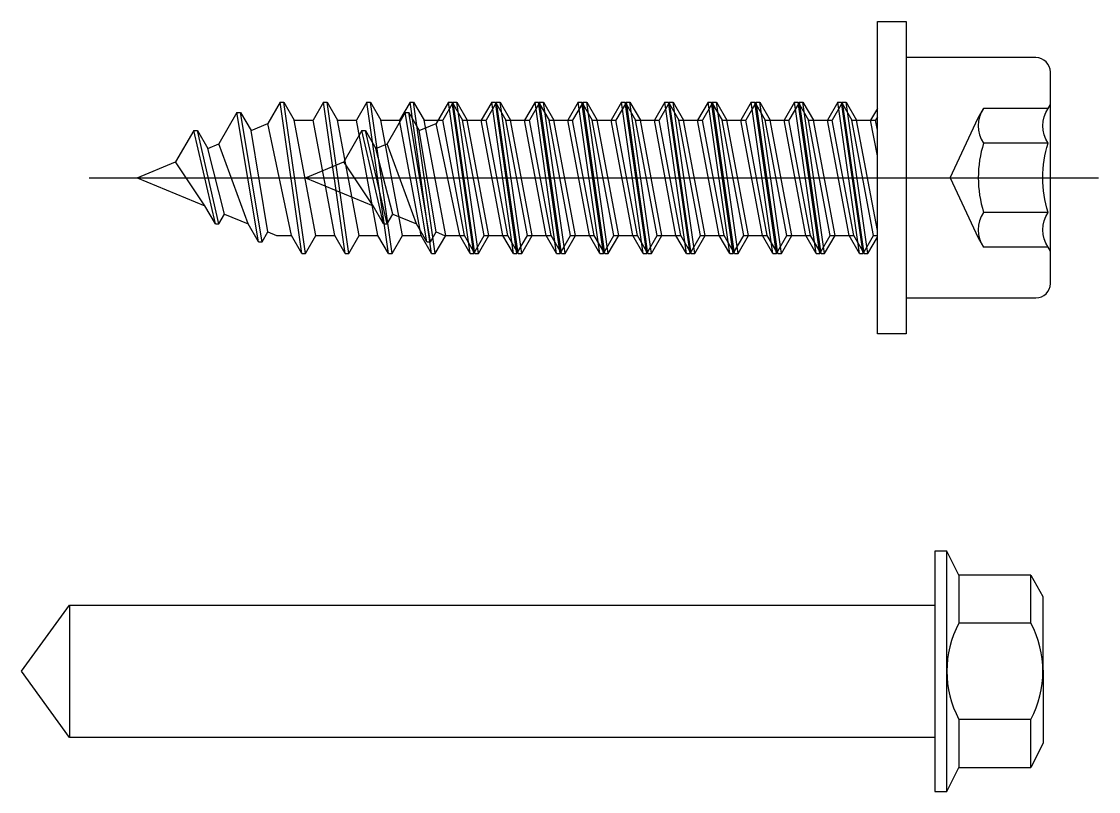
# Model space of a CAD drawing. Extents: x -395 to 1364, y -31 to 719.
# Drawn here: x 269.7 to 314.51, y 527.71 to 559.74 of the extents above; entities that cross this region are included whole.
import ezdxf

# ---------------------------------------------------------------- set-up
doc = ezdxf.new("R2010")
doc.units = 0
doc.layers.get('0').update_dxf_attribs({"linetype": 'CONTINUOUS'})
for name, color, linetype in [('1', 7, 'CONTINUOUS'), ('CENTER', 1, 'Continuous'), ('HIDDEN', 251, 'Continuous')]:
    doc.layers.add(name, color=color, linetype=linetype)

# ---------------------------------------------------------------- blocks, each defined once
blk = doc.blocks.new('____36__')
at = {"layer": '1'}
for p, q in [((-2.7501, 36), (-0.0001, 38)), ((-0.0001, 38), (2.7501, 36)), ((2.7501, 36), (-2.7501, 36)), ((-5.0001, -0.5), (5.0001, -0.5)), ((-2.0001, -4), (-2.0001, -1)), ((2.0001, -4), (2.0001, -1)), ((-2.9981, -4.502), (-4.0001, -4)), ((4.0001, -4), (3.114, -4.495)), ((3.114, -4.495), (-2.9981, -4.502))]:
    blk.add_line(p, q, dxfattribs=at)
for points in [[(2.7501, 36), (2.7501, 0), (-2.7501, 0), (-2.7501, 36)], [(-5.0001, 0), (-5.0001, -0.5), (-4.0001, -1)], [(4.0001, -1), (5.0001, -0.5), (5.0001, 0), (-5.0001, 0)]]:
    blk.add_lwpolyline(points, dxfattribs=at)
blk.add_lwpolyline([(-4.0001, -4), (-2.0001, -4, 0.25), (2.0001, -4), (4.0001, -4), (4.0001, -1), (2.0001, -1, 0.25), (-2.0001, -1), (-4.0001, -1), (-4.0001, -4)], format="xyb", dxfattribs=at)
blk = doc.blocks.new('*U50')
for p, q in [((-24.845, 3.15), (-25.364, 2.252)), ((-23.945, -3.15), (-24.845, 3.15)), ((-24.845, 3.15), (-24.695, 3.15)), ((-23.795, -3.15), (-24.695, 3.15)), ((-24.695, 3.15), (-24.262, 2.4)), ((-23.045, 3.15), (-23.479, 2.4)), ((-22.145, -3.15), (-23.045, 3.15)), ((-23.045, 3.15), (-22.895, 3.15)), ((-21.995, -3.15), (-22.895, 3.15)), ((-22.895, 3.15), (-22.462, 2.4)), ((-21.245, 3.15), (-21.679, 2.4)), ((-20.345, -3.15), (-21.245, 3.15)), ((-21.245, 3.15), (-21.095, 3.15)), ((-20.195, -3.15), (-21.095, 3.15)), ((-21.095, 3.15), (-20.662, 2.4)), ((-19.445, 3.15), (-19.879, 2.4)), ((-18.545, -3.15), (-19.445, 3.15)), ((-19.445, 3.15), (-19.295, 3.15)), ((-18.395, -3.15), (-19.295, 3.15)), ((-19.295, 3.15), (-18.862, 2.4)), ((-17.845, 3.15), (-18.364, 2.252)), ((-17.645, 3.15), (-18.079, 2.4)), ((-16.945, -3.15), (-17.845, 3.15)), ((-17.845, 3.15), (-17.695, 3.15)), ((-16.795, -3.15), (-17.695, 3.15)), ((-17.695, 3.15), (-17.262, 2.4)), ((-16.745, -3.15), (-17.645, 3.15)), ((-17.645, 3.15), (-17.495, 3.15)), ((-16.595, -3.15), (-17.495, 3.15)), ((-17.495, 3.15), (-17.062, 2.4)), ((-16.045, 3.15), (-16.479, 2.4)), ((-15.845, 3.15), (-16.279, 2.4)), ((-15.145, -3.15), (-16.045, 3.15)), ((-16.045, 3.15), (-15.895, 3.15)), ((-14.995, -3.15), (-15.895, 3.15)), ((-15.895, 3.15), (-15.462, 2.4)), ((-14.945, -3.15), (-15.845, 3.15)), ((-15.845, 3.15), (-15.695, 3.15)), ((-14.795, -3.15), (-15.695, 3.15)), ((-15.695, 3.15), (-15.262, 2.4)), ((-14.245, 3.15), (-14.679, 2.4)), ((-14.045, 3.15), (-14.479, 2.4)), ((-13.345, -3.15), (-14.245, 3.15)), ((-14.245, 3.15), (-14.095, 3.15)), ((-13.195, -3.15), (-14.095, 3.15)), ((-14.095, 3.15), (-13.662, 2.4)), ((-13.145, -3.15), (-14.045, 3.15)), ((-14.045, 3.15), (-13.895, 3.15)), ((-12.995, -3.15), (-13.895, 3.15)), ((-13.895, 3.15), (-13.462, 2.4)), ((-12.445, 3.15), (-12.879, 2.4)), ((-12.245, 3.15), (-12.679, 2.4)), ((-11.545, -3.15), (-12.445, 3.15)), ((-12.445, 3.15), (-12.295, 3.15)), ((-11.395, -3.15), (-12.295, 3.15)), ((-12.295, 3.15), (-11.862, 2.4)), ((-11.345, -3.15), (-12.245, 3.15)), ((-12.245, 3.15), (-12.095, 3.15)), ((-11.195, -3.15), (-12.095, 3.15)), ((-12.095, 3.15), (-11.662, 2.4)), ((-10.645, 3.15), (-11.079, 2.4)), ((-10.445, 3.15), (-10.879, 2.4)), ((-9.745, -3.15), (-10.645, 3.15)), ((-10.645, 3.15), (-10.495, 3.15)), ((-9.595, -3.15), (-10.495, 3.15)), ((-10.495, 3.15), (-10.062, 2.4)), ((-9.545, -3.15), (-10.445, 3.15)), ((-10.445, 3.15), (-10.295, 3.15)), ((-9.395, -3.15), (-10.295, 3.15)), ((-10.295, 3.15), (-9.862, 2.4)), ((-8.845, 3.15), (-9.279, 2.4)), ((-8.645, 3.15), (-9.079, 2.4)), ((-7.945, -3.15), (-8.845, 3.15)), ((-8.845, 3.15), (-8.695, 3.15)), ((-7.795, -3.15), (-8.695, 3.15)), ((-8.695, 3.15), (-8.262, 2.4)), ((-7.745, -3.15), (-8.645, 3.15)), ((-8.645, 3.15), (-8.495, 3.15)), ((-7.595, -3.15), (-8.495, 3.15)), ((-8.495, 3.15), (-8.062, 2.4)), ((-7.045, 3.15), (-7.479, 2.4)), ((-6.845, 3.15), (-7.279, 2.4)), ((-6.145, -3.15), (-7.045, 3.15)), ((-7.045, 3.15), (-6.895, 3.15)), ((-5.995, -3.15), (-6.895, 3.15)), ((-6.895, 3.15), (-6.462, 2.4)), ((-5.945, -3.15), (-6.845, 3.15)), ((-6.845, 3.15), (-6.695, 3.15)), ((-5.795, -3.15), (-6.695, 3.15)), ((-6.695, 3.15), (-6.262, 2.4)), ((-5.245, 3.15), (-5.679, 2.4)), ((-5.045, 3.15), (-5.479, 2.4)), ((-4.345, -3.15), (-5.245, 3.15)), ((-5.245, 3.15), (-5.095, 3.15)), ((-4.195, -3.15), (-5.095, 3.15)), ((-5.095, 3.15), (-4.662, 2.4)), ((-4.145, -3.15), (-5.045, 3.15)), ((-5.045, 3.15), (-4.895, 3.15)), ((-3.995, -3.15), (-4.895, 3.15)), ((-4.895, 3.15), (-4.462, 2.4)), ((-3.445, 3.15), (-3.879, 2.4)), ((-3.245, 3.15), (-3.679, 2.4)), ((-2.545, -3.15), (-3.445, 3.15)), ((-3.445, 3.15), (-3.295, 3.15)), ((-2.395, -3.15), (-3.295, 3.15)), ((-3.295, 3.15), (-2.862, 2.4)), ((-2.345, -3.15), (-3.245, 3.15)), ((-3.245, 3.15), (-3.095, 3.15)), ((-2.195, -3.15), (-3.095, 3.15)), ((-3.095, 3.15), (-2.662, 2.4)), ((-1.645, 3.15), (-2.079, 2.4)), ((-1.445, 3.15), (-1.879, 2.4)), ((-0.745, -3.15), (-1.645, 3.15)), ((-1.645, 3.15), (-1.495, 3.15)), ((-0.595, -3.15), (-1.495, 3.15)), ((-1.495, 3.15), (-1.062, 2.4)), ((-0.545, -3.15), (-1.445, 3.15)), ((-1.445, 3.15), (-1.295, 3.15)), ((-0.395, -3.15), (-1.295, 3.15)), ((-1.295, 3.15), (-0.862, 2.4)), ((-26.645, 2.712), (-27.398, 1.409)), ((-25.745, -2.664), (-26.645, 2.712)), ((-26.645, 2.712), (-26.495, 2.712)), ((-25.595, -2.664), (-26.495, 2.712)), ((-26.495, 2.712), (-26.062, 1.962)), ((-19.645, 2.712), (-20.398, 1.409)), ((-18.745, -2.664), (-19.645, 2.712)), ((-19.645, 2.712), (-19.495, 2.712)), ((-18.595, -2.664), (-19.495, 2.712)), ((-19.495, 2.712), (-19.062, 1.962)), ((0, 2.882), (-0.279, 2.4)), ((-26.062, 1.962), (-25.364, 2.252)), ((-24.379, -2.4), (-25.364, 2.252)), ((-23.362, -2.4), (-24.262, 2.4)), ((-24.262, 2.4), (-23.479, 2.4)), ((-22.579, -2.4), (-23.479, 2.4)), ((-21.562, -2.4), (-22.462, 2.4)), ((-22.462, 2.4), (-21.679, 2.4)), ((-20.779, -2.4), (-21.679, 2.4)), ((-19.762, -2.4), (-20.662, 2.4)), ((-20.662, 2.4), (-19.879, 2.4)), ((-18.979, -2.4), (-19.879, 2.4)), ((-19.062, 1.962), (-18.364, 2.252)), ((-17.962, -2.4), (-18.862, 2.4)), ((-18.862, 2.4), (-18.079, 2.4)), ((-17.379, -2.4), (-18.364, 2.252)), ((-17.179, -2.4), (-18.079, 2.4)), ((-16.362, -2.4), (-17.262, 2.4)), ((-17.262, 2.4), (-16.479, 2.4)), ((-17.062, 2.4), (-16.279, 2.4)), ((-16.162, -2.4), (-17.062, 2.4)), ((-15.579, -2.4), (-16.479, 2.4)), ((-15.379, -2.4), (-16.279, 2.4)), ((-15.462, 2.4), (-14.679, 2.4)), ((-14.562, -2.4), (-15.462, 2.4)), ((-14.362, -2.4), (-15.262, 2.4)), ((-15.262, 2.4), (-14.479, 2.4)), ((-13.779, -2.4), (-14.679, 2.4)), ((-13.579, -2.4), (-14.479, 2.4)), ((-12.762, -2.4), (-13.662, 2.4)), ((-13.662, 2.4), (-12.879, 2.4)), ((-12.562, -2.4), (-13.462, 2.4)), ((-13.462, 2.4), (-12.679, 2.4)), ((-11.979, -2.4), (-12.879, 2.4)), ((-11.779, -2.4), (-12.679, 2.4)), ((-10.962, -2.4), (-11.862, 2.4)), ((-11.862, 2.4), (-11.079, 2.4)), ((-10.762, -2.4), (-11.662, 2.4)), ((-11.662, 2.4), (-10.879, 2.4)), ((-10.179, -2.4), (-11.079, 2.4)), ((-9.979, -2.4), (-10.879, 2.4)), ((-9.162, -2.4), (-10.062, 2.4)), ((-10.062, 2.4), (-9.279, 2.4)), ((-8.962, -2.4), (-9.862, 2.4)), ((-9.862, 2.4), (-9.079, 2.4)), ((-8.379, -2.4), (-9.279, 2.4)), ((-8.179, -2.4), (-9.079, 2.4)), ((-7.362, -2.4), (-8.262, 2.4)), ((-8.262, 2.4), (-7.479, 2.4)), ((-7.162, -2.4), (-8.062, 2.4)), ((-8.062, 2.4), (-7.279, 2.4)), ((-6.579, -2.4), (-7.479, 2.4)), ((-6.379, -2.4), (-7.279, 2.4)), ((-5.562, -2.4), (-6.462, 2.4)), ((-6.462, 2.4), (-5.679, 2.4)), ((-5.362, -2.4), (-6.262, 2.4)), ((-6.262, 2.4), (-5.479, 2.4)), ((-4.779, -2.4), (-5.679, 2.4)), ((-4.579, -2.4), (-5.479, 2.4)), ((-3.762, -2.4), (-4.662, 2.4)), ((-4.662, 2.4), (-3.879, 2.4)), ((-3.562, -2.4), (-4.462, 2.4)), ((-4.462, 2.4), (-3.679, 2.4)), ((-2.979, -2.4), (-3.879, 2.4)), ((-2.779, -2.4), (-3.679, 2.4)), ((-1.962, -2.4), (-2.862, 2.4)), ((-2.862, 2.4), (-2.079, 2.4)), ((-1.762, -2.4), (-2.662, 2.4)), ((-2.662, 2.4), (-1.879, 2.4)), ((-1.179, -2.4), (-2.079, 2.4)), ((-0.979, -2.4), (-1.879, 2.4)), ((-0.162, -2.4), (-1.062, 2.4)), ((-1.062, 2.4), (-0.279, 2.4)), ((0, -2.2), (-0.862, 2.4)), ((-0.862, 2.4), (-0.079, 2.4)), ((0, 0.915), (-0.279, 2.4)), ((0, 2.536), (-0.079, 2.4)), ((0, 1.981), (-0.079, 2.4)), ((-28.445, 1.967), (-29.198, 0.664)), ((-27.545, -1.919), (-28.445, 1.967)), ((-28.445, 1.967), (-28.295, 1.967)), ((-27.395, -1.919), (-28.295, 1.967)), ((-28.295, 1.967), (-27.862, 1.217)), ((-25.359, -2.254), (-26.062, 1.962)), ((-21.445, 1.967), (-22.198, 0.664)), ((-20.545, -1.919), (-21.445, 1.967)), ((-21.445, 1.967), (-21.295, 1.967)), ((-20.395, -1.919), (-21.295, 1.967)), ((-21.295, 1.967), (-20.862, 1.217)), ((-18.359, -2.254), (-19.062, 1.962)), ((-27.862, 1.217), (-27.398, 1.409)), ((-26.179, -1.914), (-27.398, 1.409)), ((-20.862, 1.217), (-20.398, 1.409)), ((-19.179, -1.914), (-20.398, 1.409)), ((-27.159, -1.508), (-27.862, 1.217)), ((-20.159, -1.508), (-20.862, 1.217)), ((-30.8, 0), (-29.198, 0.664)), ((-27.979, -1.169), (-29.198, 0.664)), ((-23.8, 0), (-22.198, 0.664)), ((-20.979, -1.169), (-22.198, 0.664)), ((-30.8, 0), (-27.979, -1.169)), ((-23.8, 0), (-20.979, -1.169)), ((-27.545, -1.919), (-27.979, -1.169)), ((-20.545, -1.919), (-20.979, -1.169)), ((-27.395, -1.919), (-27.159, -1.508)), ((-27.159, -1.508), (-26.179, -1.914)), ((-20.395, -1.919), (-20.159, -1.508)), ((-20.159, -1.508), (-19.179, -1.914)), ((-27.545, -1.919), (-27.395, -1.919)), ((-25.745, -2.664), (-26.179, -1.914)), ((-20.545, -1.919), (-20.395, -1.919)), ((-18.745, -2.664), (-19.179, -1.914)), ((-25.745, -2.664), (-25.595, -2.664)), ((-25.595, -2.664), (-25.359, -2.254)), ((-25.359, -2.254), (-25.006, -2.4)), ((-25.006, -2.4), (-24.379, -2.4)), ((-23.945, -3.15), (-24.379, -2.4)), ((-23.795, -3.15), (-23.362, -2.4)), ((-23.362, -2.4), (-22.579, -2.4)), ((-22.145, -3.15), (-22.579, -2.4)), ((-21.995, -3.15), (-21.562, -2.4)), ((-21.562, -2.4), (-20.779, -2.4)), ((-20.345, -3.15), (-20.779, -2.4)), ((-20.195, -3.15), (-19.762, -2.4)), ((-19.762, -2.4), (-18.979, -2.4)), ((-18.545, -3.15), (-18.979, -2.4)), ((-18.745, -2.664), (-18.595, -2.664)), ((-18.595, -2.664), (-18.359, -2.254)), ((-18.395, -3.15), (-17.962, -2.4)), ((-18.359, -2.254), (-18.006, -2.4)), ((-18.006, -2.4), (-17.379, -2.4)), ((-17.962, -2.4), (-17.179, -2.4)), ((-16.945, -3.15), (-17.379, -2.4)), ((-16.745, -3.15), (-17.179, -2.4)), ((-16.795, -3.15), (-16.362, -2.4)), ((-16.595, -3.15), (-16.162, -2.4)), ((-16.362, -2.4), (-15.579, -2.4)), ((-16.162, -2.4), (-15.379, -2.4)), ((-15.145, -3.15), (-15.579, -2.4)), ((-14.945, -3.15), (-15.379, -2.4)), ((-14.995, -3.15), (-14.562, -2.4)), ((-14.795, -3.15), (-14.362, -2.4)), ((-14.562, -2.4), (-13.779, -2.4)), ((-14.362, -2.4), (-13.579, -2.4)), ((-13.345, -3.15), (-13.779, -2.4)), ((-13.145, -3.15), (-13.579, -2.4)), ((-13.195, -3.15), (-12.762, -2.4)), ((-12.995, -3.15), (-12.562, -2.4)), ((-12.762, -2.4), (-11.979, -2.4)), ((-12.562, -2.4), (-11.779, -2.4)), ((-11.545, -3.15), (-11.979, -2.4)), ((-11.345, -3.15), (-11.779, -2.4)), ((-11.395, -3.15), (-10.962, -2.4)), ((-11.195, -3.15), (-10.762, -2.4)), ((-10.962, -2.4), (-10.179, -2.4)), ((-10.762, -2.4), (-9.979, -2.4)), ((-9.745, -3.15), (-10.179, -2.4)), ((-9.545, -3.15), (-9.979, -2.4)), ((-9.595, -3.15), (-9.162, -2.4)), ((-9.395, -3.15), (-8.962, -2.4)), ((-9.162, -2.4), (-8.379, -2.4)), ((-8.962, -2.4), (-8.179, -2.4)), ((-7.945, -3.15), (-8.379, -2.4)), ((-7.745, -3.15), (-8.179, -2.4)), ((-7.795, -3.15), (-7.362, -2.4)), ((-7.595, -3.15), (-7.162, -2.4)), ((-7.362, -2.4), (-6.579, -2.4)), ((-7.162, -2.4), (-6.379, -2.4)), ((-6.145, -3.15), (-6.579, -2.4)), ((-5.945, -3.15), (-6.379, -2.4)), ((-5.995, -3.15), (-5.562, -2.4)), ((-5.795, -3.15), (-5.362, -2.4)), ((-5.562, -2.4), (-4.779, -2.4)), ((-5.362, -2.4), (-4.579, -2.4)), ((-4.345, -3.15), (-4.779, -2.4)), ((-4.145, -3.15), (-4.579, -2.4)), ((-4.195, -3.15), (-3.762, -2.4)), ((-3.995, -3.15), (-3.562, -2.4)), ((-3.762, -2.4), (-2.979, -2.4)), ((-3.562, -2.4), (-2.779, -2.4)), ((-2.545, -3.15), (-2.979, -2.4)), ((-2.345, -3.15), (-2.779, -2.4)), ((-2.395, -3.15), (-1.962, -2.4)), ((-2.195, -3.15), (-1.762, -2.4)), ((-1.962, -2.4), (-1.179, -2.4)), ((-1.762, -2.4), (-0.979, -2.4)), ((-0.745, -3.15), (-1.179, -2.4)), ((-0.545, -3.15), (-0.979, -2.4)), ((-0.595, -3.15), (-0.162, -2.4)), ((-0.395, -3.15), (0, -2.465)), ((-0.162, -2.4), (0, -2.4)), ((-23.945, -3.15), (-23.795, -3.15)), ((-22.145, -3.15), (-21.995, -3.15)), ((-20.345, -3.15), (-20.195, -3.15)), ((-18.545, -3.15), (-18.395, -3.15)), ((-16.945, -3.15), (-16.795, -3.15)), ((-16.745, -3.15), (-16.595, -3.15)), ((-15.145, -3.15), (-14.995, -3.15)), ((-14.945, -3.15), (-14.795, -3.15)), ((-13.345, -3.15), (-13.195, -3.15)), ((-13.145, -3.15), (-12.995, -3.15)), ((-11.545, -3.15), (-11.395, -3.15)), ((-11.345, -3.15), (-11.195, -3.15)), ((-9.745, -3.15), (-9.595, -3.15)), ((-9.545, -3.15), (-9.395, -3.15)), ((-7.945, -3.15), (-7.795, -3.15)), ((-7.745, -3.15), (-7.595, -3.15)), ((-6.145, -3.15), (-5.995, -3.15)), ((-5.945, -3.15), (-5.795, -3.15)), ((-4.345, -3.15), (-4.195, -3.15)), ((-4.145, -3.15), (-3.995, -3.15)), ((-2.545, -3.15), (-2.395, -3.15)), ((-2.345, -3.15), (-2.195, -3.15)), ((-0.745, -3.15), (-0.595, -3.15)), ((-0.545, -3.15), (-0.395, -3.15))]:
    blk.add_line(p, q)
blk.add_lwpolyline([(1.2, 6.5), (1.2, -6.5), (0, -6.5), (0, 6.5)], close=True)
blk.add_lwpolyline([(1.2, 6.5), (1.2, -6.5), (0, -6.5), (0, 6.5)], close=True)
blk.add_lwpolyline([(1.2, 5), (1.2, -5), (6.6, -5, 0.414214), (7.2, -4.4), (7.2, 4.4, 0.414214), (6.6, 5)], format="xyb", close=True)
blk.add_lwpolyline([(1.2, 5), (1.2, -5), (6.6, -5, 0.414214), (7.2, -4.4), (7.2, 4.4, 0.414214), (6.6, 5)], format="xyb", close=True)
at = {"layer": 'CENTER'}
for p in [(-32.8, 0), (-25.8, 0)]:
    blk.add_line(p, (9.2, 0), dxfattribs=at)
at = {"layer": 'HIDDEN'}
for p, q in [((4.2, 2.5), (4.423, 2.887)), ((4.2, 2.5), (4.423, 2.887)), ((7.106, 2.887), (4.423, 2.887)), ((7.106, 2.887), (4.423, 2.887)), ((3.034, 0), (4.2, 2.5)), ((3.034, 0), (4.2, 2.5)), ((7.106, 1.443), (4.423, 1.443)), ((7.106, 1.443), (4.423, 1.443)), ((3.034, 0), (4.2, -2.5)), ((3.034, 0), (4.2, -2.5)), ((7.106, -1.443), (4.423, -1.443)), ((7.106, -1.443), (4.423, -1.443)), ((4.2, -2.5), (4.423, -2.887)), ((4.2, -2.5), (4.423, -2.887)), ((7.106, -2.887), (4.423, -2.887)), ((7.106, -2.887), (4.423, -2.887))]:
    blk.add_line(p, q, dxfattribs=at)
for points in [[(4.423, 2.887, 0.309401), (4.423, 1.443, 0.154701), (4.423, -1.443, 0.309401), (4.423, -2.887)], [(4.423, 2.887, 0.309401), (4.423, 1.443, 0.154701), (4.423, -1.443, 0.309401), (4.423, -2.887)], [(7.2, -3.05), (7.106, -2.887, -0.309401), (7.106, -1.443, -0.154701), (7.106, 1.443, -0.309401), (7.106, 2.887), (7.2, 3.05)], [(7.2, -3.05), (7.106, -2.887, -0.309401), (7.106, -1.443, -0.154701), (7.106, 1.443, -0.309401), (7.106, 2.887), (7.2, 3.05)]]:
    blk.add_lwpolyline(points, format="xyb", dxfattribs=at)

msp = doc.modelspace()

# ---------------------------------------------------------------- block references
msp.add_blockref('*U50', (305.314, 553.241))
at = {"rotation": 90}
msp.add_blockref('____36__', (307.704, 532.708), dxfattribs=at)

doc.saveas('drawing.dxf')
